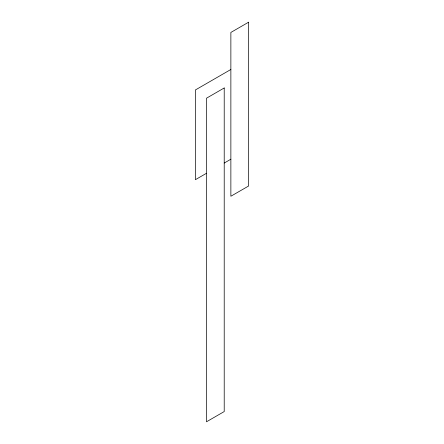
<?xml version="1.0" encoding="UTF-8"?>
<svg xmlns="http://www.w3.org/2000/svg" width="444" height="444" viewBox="0 0 444 444"><rect width="100%" height="100%" fill="white"/><g stroke="black" fill="none" stroke-linecap="round" stroke-linejoin="round"><path stroke-width="0.67" d="M230.869 69.48L195.399 89.954L195.399 179.687L206.482 173.288M224.214 163.048L230.869 159.207M248.601 22.2L230.869 32.44L230.869 196.248L248.601 186.014L248.601 22.2M224.214 87.968L206.482 98.207L206.482 421.8L224.214 411.56L224.214 87.968"/></g></svg>
